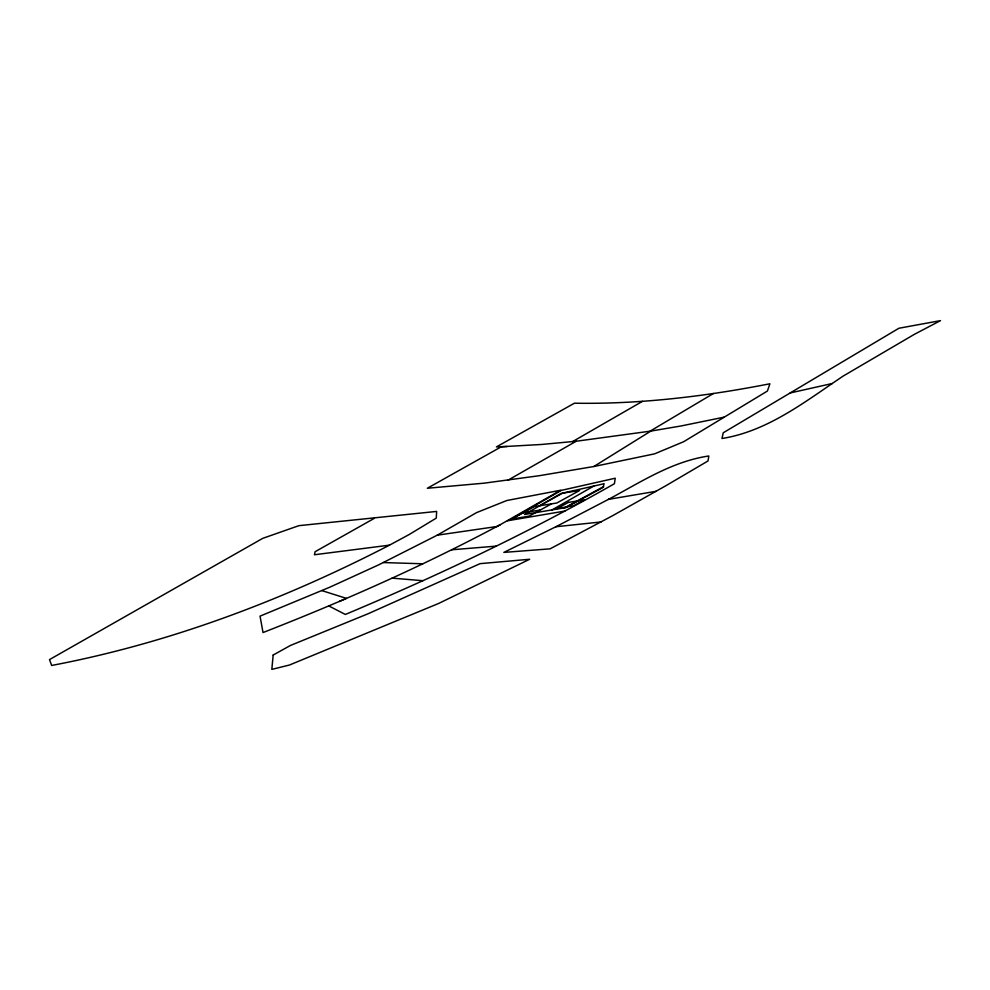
<?xml version="1.0" encoding="UTF-8"?>
<svg xmlns="http://www.w3.org/2000/svg" width="990" height="990" viewBox="0 0 990 990"><rect width="100%" height="100%" fill="white"/><g stroke="black" fill="none" stroke-linecap="round" stroke-linejoin="round"><path stroke-width="1.49" d="M832.206 383.526C798.373 406.742 763.476 431.925 721.982 438.496L723.245 432.779L898.92 328.247L940.5 320.624L914.376 334.335L842.973 376.188L832.206 383.526L790.181 392.956M593.839 466.513L650.826 431.096L576.18 441.243L541.493 444.473L501.373 446.738L427.334 488.256L484.197 483.157L539.105 475.732L593.839 466.513L654.576 453.853L683.645 441.726L767.399 391.05L769.911 383.774C705.585 396.396 640.072 404.341 574.435 403.202L496.423 446.911L507.103 446.515M713.493 393.463L649.947 431.244L680.897 425.997L724.334 417.112M509.207 520.468L561.243 490.384L615.236 478.22L614.419 483.714C527.707 533.127 437.345 575.871 345.349 614.456L328.717 605.905M572.678 441.552L642.436 401.358M508.229 480.051L576.18 441.243M551.95 509.937L593.777 486.065M374.245 518.376L315.117 551.715L314.424 554.759L389.491 545.156L409.031 534.612L436.268 518.129L436.652 511.422L298.881 525.665L262.734 538.35L49.5 659.6L51.678 665.453C169.55 643.116 283.103 600.138 389.491 545.156M539.686 505.766L562.617 493.144L579.608 490.52L556.801 503.007L534.291 506.632L511.781 519.045L529.167 516.124L551.554 503.848M500.061 524.811L560.724 490.223L506.831 500.507L476.536 512.634L437.221 535.194L378.712 564.832L329.757 587.218L260.036 616.139L263.031 632.548C343.914 600.98 423.46 565.76 500.061 524.811L496.819 526.532L437.221 535.194M564.548 507.833L603.479 486.684M608.491 499.356L555.935 526.73L503.836 552.408L550.093 548.844L613.033 515.481L666.32 485.471L708.023 460.956L708.84 455.982C671.975 461.414 640.679 482.167 608.491 499.356L656.197 491.288M339.273 601.475L346.413 598.368L321.861 590.609M507.474 520.765L564.931 511.063M522.98 512.87L540.305 510.023M555.935 526.73L601.091 521.965M451.576 549.797L496.337 546.121M383.402 562.567L422.804 563.78M392.089 578.135L422.903 580.709M273.178 655.034L271.829 669.376L289.439 665.033L438.595 603.479L529.662 559.263L480.076 563.657L368.169 613.726L290.478 645.443L273.178 655.034M603.813 483.788L603.417 487.241L565.921 507.61L524.576 514.478L560.909 493.527L603.813 483.788M568.384 502.4L557.246 508.464L573.606 505.754L584.682 499.752L568.384 502.4"/></g></svg>
